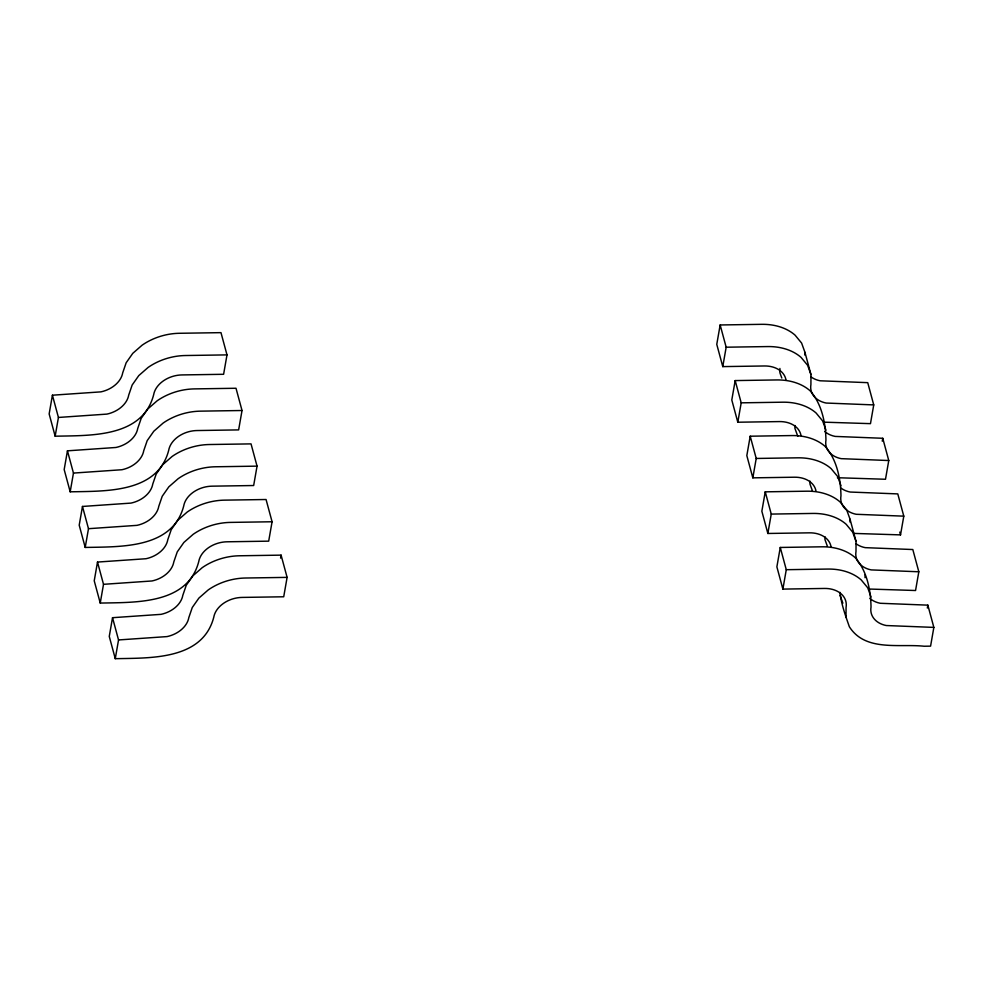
<?xml version="1.0" encoding="UTF-8"?>
<svg xmlns="http://www.w3.org/2000/svg" width="983" height="983" viewBox="0 0 983 983"><rect width="100%" height="100%" fill="white"/><g stroke="black" fill="none" stroke-linecap="round" stroke-linejoin="round"><path stroke-width="1.47" d="M779.912 368.453L779.888 372.741L781.804 378.037M794.928 425.504L794.915 428.367L797.791 436.317M804.942 355.195L804.954 352.332L801.6 343.055L795.063 335.142A51.177 37.735 -15.1 0 0 761.751 324.329L720.158 324.968L716.767 344.357L722.775 366.61L764.381 365.971A25.583 18.861 -15.1 0 1 785.982 379.966M809.955 481.117L809.943 483.98L812.339 490.615M804.954 352.332L810.963 374.584L810.914 384.586A25.583 18.861 -15.1 0 0 826.138 403.042L873.74 404.91L870.471 423.648L823.852 422.162M824.983 536.743L824.97 539.606L827.367 546.229M801.01 435.592A25.583 18.861 -15.1 0 0 779.408 421.584L737.803 422.223L731.794 399.983L735.186 380.581L776.779 379.942A51.177 37.735 -15.1 0 1 810.09 390.767C821.825 403.841 825.671 423.071 825.941 440.212A25.583 18.861 -15.1 0 0 841.165 458.656L888.767 460.536L885.499 479.262L837.393 477.726M869.93 598.438A25.583 18.861 -15.1 0 0 880.24 603.279L927.841 605.147L933.85 627.4L930.582 646.138L924.118 646.236C899.298 643.546 865.359 651.938 849.361 626.761C845.466 615.604 841.251 604.09 840.01 592.368M816.037 491.217A25.583 18.861 -15.1 0 0 794.436 477.21L752.831 477.849L746.822 455.596L750.213 436.206L791.807 435.567A51.177 37.735 -15.1 0 1 825.118 446.38C836.852 459.466 840.698 478.696 840.969 495.837A25.583 18.861 -15.1 0 0 856.193 514.281L903.795 516.161L900.526 534.887L853.908 533.413M846.007 617.471L846.056 607.469A25.583 18.861 -15.1 0 0 824.491 588.448L782.886 589.1L776.877 566.847L780.269 547.457L821.862 546.806A51.177 37.735 -15.1 0 1 855.173 557.631C866.908 570.718 870.754 589.935 871.024 607.076A25.583 18.861 -15.1 0 0 886.248 625.532L933.85 627.4M850.012 522.059L850.037 519.196L846.682 509.919L840.146 502.006A51.177 37.735 -15.1 0 0 806.834 491.193L765.241 491.832L761.85 511.221L767.858 533.474L809.464 532.835A25.583 18.861 -15.1 0 1 831.065 546.831M850.037 519.196L856.046 541.449L855.996 551.463A25.583 18.861 -15.1 0 0 871.221 569.907L918.822 571.774L915.554 590.513L868.935 589.026M865.04 577.685L865.065 574.822M52.418 395.203L49.15 413.941L55.159 436.194L61.622 436.083C95.462 435.494 143.1 435.469 153.667 394.699A25.583 18.861 -15.1 0 1 182.015 374.928L223.608 374.29L226.999 354.888L220.978 332.647L179.385 333.286A51.177 37.735 -15.1 0 0 142.105 345.193L132.779 353.339L126.156 362.776L122.703 372.84A25.583 18.861 -15.1 0 1 100.93 391.861L52.418 395.203L58.427 417.456L55.159 436.194M67.446 450.828L64.178 469.567L70.186 491.807L76.649 491.709C110.489 491.107 158.128 491.095 168.695 450.325A25.583 18.861 -15.1 0 1 197.042 430.542L238.636 429.903L242.027 410.513L236.006 388.26L194.413 388.899A51.177 37.735 -15.1 0 0 157.133 400.806L147.794 408.965L141.183 418.389L137.731 428.465A25.583 18.861 -15.1 0 1 115.957 447.474L67.446 450.828L73.455 473.081L70.186 491.807M82.474 506.454L79.205 525.18L85.214 547.433L91.677 547.334C125.517 546.732 173.155 546.708 183.723 505.95A25.583 18.861 -15.1 0 1 212.07 486.167L253.663 485.528L257.054 466.139L251.034 443.886L209.44 444.525A51.177 37.735 -15.1 0 0 172.16 456.431L162.822 464.59L156.211 474.015L152.758 484.078A25.583 18.861 -15.1 0 1 130.985 503.099L82.474 506.454L88.482 528.694L85.214 547.433M97.501 562.067L94.233 580.806L100.241 603.058L106.705 602.96C140.544 602.358 188.183 602.333 198.75 561.576A25.583 18.861 -15.1 0 1 227.098 541.793L268.691 541.154L272.082 521.764L266.061 499.511L224.468 500.15A51.177 37.735 -15.1 0 0 187.188 512.057L177.849 520.204L171.239 529.64L167.786 539.704A25.583 18.861 -15.1 0 1 146.012 558.725L97.501 562.067L103.51 584.32L100.241 603.058M112.529 617.693L109.26 636.431L115.269 658.671L121.732 658.573C155.572 657.983 203.211 657.959 213.778 617.189A25.583 18.861 -15.1 0 1 242.125 597.418L283.718 596.779L287.11 577.377L281.089 555.137L239.496 555.776A51.177 37.735 -15.1 0 0 202.215 567.67L192.877 575.829L186.266 585.266L182.813 595.329A25.583 18.861 -15.1 0 1 161.04 614.35L112.529 617.693L118.538 639.945L115.269 658.671M280.573 558.111L281.089 555.137M722.775 366.61L726.167 347.208L720.158 324.968M737.803 422.223L741.194 402.833L735.186 380.581M752.831 477.849L756.222 458.459L750.213 436.206M767.858 533.474L771.25 514.084L765.241 491.832M782.886 589.1L786.277 569.698L780.269 547.457M882.255 441.17L882.759 438.283L835.157 436.415A25.583 18.861 -15.1 0 1 824.848 431.562M927.338 608.035L927.841 605.147M58.427 417.456L106.938 414.101A25.583 18.861 -15.1 0 0 128.712 395.092L132.164 385.017L138.787 375.592L148.114 367.433A51.177 37.735 -15.1 0 1 185.394 355.527L226.999 354.888M73.455 473.081L121.966 469.727A25.583 18.861 -15.1 0 0 143.739 450.706L147.192 440.642L153.815 431.218L163.141 423.059A51.177 37.735 -15.1 0 1 200.421 411.152L242.027 410.513M88.482 528.694L136.993 525.352A25.583 18.861 -15.1 0 0 158.767 506.331L162.22 496.268L168.843 486.831L178.169 478.684A51.177 37.735 -15.1 0 1 215.449 466.778L257.054 466.139M103.51 584.32L152.021 580.965A25.583 18.861 -15.1 0 0 173.794 561.957L177.247 551.893L183.87 542.456L193.196 534.297A51.177 37.735 -15.1 0 1 230.477 522.403L272.082 521.764M118.538 639.945L167.049 636.591A25.583 18.861 -15.1 0 0 188.822 617.582L192.275 607.506L198.898 598.082L208.224 589.923A51.177 37.735 -15.1 0 1 245.504 578.016L287.11 577.377M726.167 347.208L767.76 346.569A51.177 37.735 -15.1 0 1 801.071 357.394L807.608 365.295L810.963 374.584M741.194 402.833L782.787 402.194A51.177 37.735 -15.1 0 1 816.099 413.007L822.636 420.921L825.99 430.198M756.222 458.459L797.815 457.82A51.177 37.735 -15.1 0 1 831.126 468.633L837.663 476.546L841.018 485.823M771.25 514.084L812.843 513.433A51.177 37.735 -15.1 0 1 846.154 524.258L852.691 532.172L856.046 541.449M786.277 569.698L827.87 569.059A51.177 37.735 -15.1 0 1 861.182 579.884L867.719 587.785L871.073 597.062M839.998 595.231L842.873 603.181M873.74 404.91L867.731 382.657L820.129 380.79A25.583 18.861 -15.1 0 1 810.852 376.784M882.759 438.283L888.767 460.536M903.795 516.161L897.786 493.908L850.184 492.041A25.583 18.861 -15.1 0 1 840.907 488.035M918.822 571.774L912.814 549.534L865.212 547.654A25.583 18.861 -15.1 0 1 855.935 543.66M899.777 532.11L900.526 534.887"/></g></svg>
